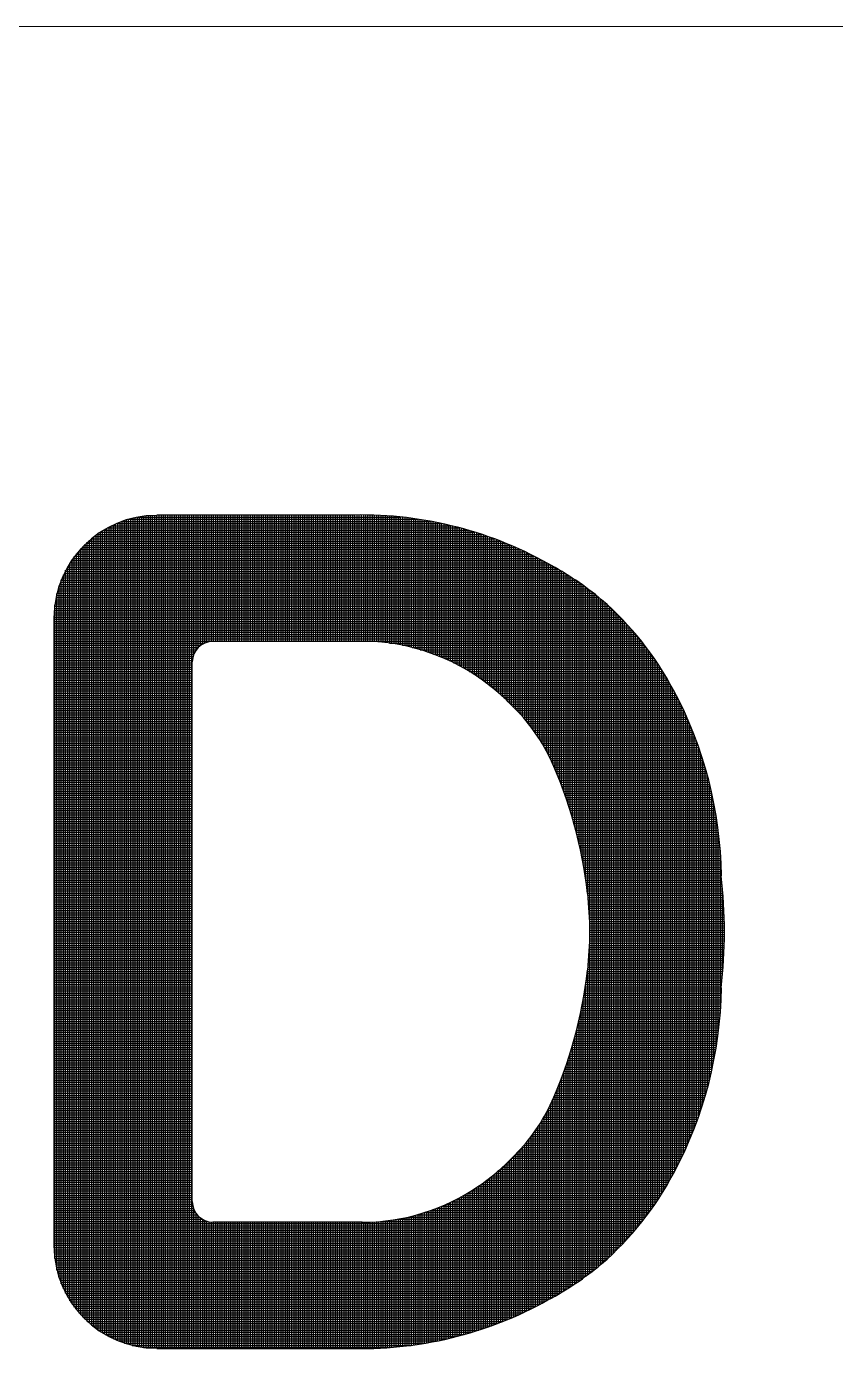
# Model space of a CAD drawing. Header units: inches. Extents: x 1027 to 1868, y 0 to 594.
# Drawn here: x 1702.63 to 1709.08, y 99.48 to 110.04 of the extents above; entities that cross this region are included whole.
import ezdxf

# ---------------------------------------------------------------- set-up
doc = ezdxf.new("R2010")
doc.units = ezdxf.units.IN
doc.header["$MEASUREMENT"] = 0
doc.layers.add('BG 0 -1', color=7, linetype='Continuous')
doc.layers.add('BG ÇÑ±¹Áö¿ª³\xad¹æ±â¼úÁÖ½ÄÈ¸»ç CI', color=7, linetype='Continuous')

msp = doc.modelspace()

# ---------------------------------------------------------------- linework, layer by layer
at = {"layer": 'BG 0 -1', "color": 7, "linetype": 'Continuous', "lineweight": 9}
msp.add_line((1693.637, 110.04), (1842.905, 110.04), dxfattribs=at)
at = {"layer": 'BG ÇÑ±¹Áö¿ª³\xad¹æ±â¼úÁÖ½ÄÈ¸»ç CI', "color": 242, "linetype": 'Continuous', "lineweight": 25, "true_color": 0xd51c29}
for p, q in [((1703.269, 99.584), (1703.269, 106.033)), ((1703.271, 106.034), (1706.086, 106.034)), ((1703.286, 99.574), (1703.286, 106.043)), ((1703.303, 99.566), (1703.303, 106.051)), ((1703.304, 106.052), (1706.018, 106.052)), ((1703.321, 99.557), (1703.321, 106.06)), ((1703.338, 99.55), (1703.338, 106.068)), ((1703.342, 106.069), (1705.942, 106.069)), ((1703.355, 99.542), (1703.355, 106.075)), ((1703.373, 99.535), (1703.373, 106.082)), ((1703.386, 106.086), (1705.856, 106.086)), ((1703.39, 99.529), (1703.39, 106.088)), ((1703.408, 99.523), (1703.408, 106.094)), ((1703.425, 99.517), (1703.425, 106.1)), ((1703.439, 106.104), (1705.752, 106.104)), ((1703.442, 99.512), (1703.442, 106.105)), ((1703.46, 99.508), (1703.46, 106.109)), ((1703.477, 99.503), (1703.477, 106.114)), ((1703.494, 99.499), (1703.494, 106.118)), ((1703.512, 106.121), (1705.616, 106.121)), ((1703.512, 99.496), (1703.512, 106.121)), ((1703.529, 99.493), (1703.529, 106.124)), ((1703.546, 99.49), (1703.546, 106.127)), ((1703.564, 99.488), (1703.564, 106.129)), ((1703.581, 99.486), (1703.581, 106.131)), ((1703.599, 99.484), (1703.599, 106.133)), ((1703.616, 99.483), (1703.616, 106.134)), ((1703.633, 99.482), (1703.633, 106.135)), ((1703.651, 99.481), (1703.651, 106.136)), ((1705.19, 106.136), (1703.666, 106.136)), ((1703.668, 99.481), (1703.668, 106.136)), ((1703.685, 99.481), (1703.685, 106.136)), ((1703.703, 99.481), (1703.703, 106.136)), ((1703.72, 99.481), (1703.72, 106.136)), ((1703.737, 99.481), (1703.737, 106.136)), ((1703.755, 99.481), (1703.755, 106.136)), ((1703.772, 99.481), (1703.772, 106.136)), ((1703.79, 99.481), (1703.79, 106.136)), ((1703.807, 99.481), (1703.807, 106.136)), ((1703.824, 99.481), (1703.824, 106.136)), ((1703.842, 99.481), (1703.842, 106.136)), ((1703.859, 99.481), (1703.859, 106.136)), ((1703.876, 99.481), (1703.876, 106.136)), ((1703.894, 99.481), (1703.894, 106.136)), ((1703.911, 99.481), (1703.911, 106.136)), ((1703.928, 99.481), (1703.928, 106.136)), ((1703.946, 99.481), (1703.946, 106.136)), ((1703.963, 105.028), (1703.963, 106.136)), ((1703.981, 105.059), (1703.981, 106.136)), ((1703.998, 105.08), (1703.998, 106.136)), ((1704.015, 105.095), (1704.015, 106.136)), ((1704.033, 105.107), (1704.033, 106.136)), ((1704.05, 105.115), (1704.05, 106.136)), ((1704.067, 105.122), (1704.067, 106.136)), ((1704.085, 105.126), (1704.085, 106.136)), ((1704.102, 105.128), (1704.102, 106.136)), ((1704.119, 105.129), (1704.119, 106.136)), ((1704.137, 105.129), (1704.137, 106.136)), ((1704.154, 105.129), (1704.154, 106.136)), ((1704.172, 105.129), (1704.172, 106.136)), ((1704.189, 105.129), (1704.189, 106.136)), ((1704.206, 105.129), (1704.206, 106.136)), ((1704.224, 105.129), (1704.224, 106.136)), ((1704.241, 105.129), (1704.241, 106.136)), ((1704.258, 105.129), (1704.258, 106.136)), ((1704.276, 105.129), (1704.276, 106.136)), ((1704.293, 105.129), (1704.293, 106.136)), ((1704.31, 105.129), (1704.31, 106.136)), ((1704.328, 105.129), (1704.328, 106.136)), ((1704.345, 105.129), (1704.345, 106.136)), ((1704.363, 105.129), (1704.363, 106.136)), ((1704.38, 105.129), (1704.38, 106.136)), ((1704.397, 105.129), (1704.397, 106.136)), ((1704.415, 105.129), (1704.415, 106.136)), ((1704.432, 105.129), (1704.432, 106.136)), ((1704.449, 105.129), (1704.449, 106.136)), ((1704.467, 105.129), (1704.467, 106.136)), ((1704.484, 105.129), (1704.484, 106.136)), ((1704.501, 105.129), (1704.501, 106.136)), ((1704.519, 105.129), (1704.519, 106.136)), ((1704.536, 105.129), (1704.536, 106.136)), ((1704.554, 105.129), (1704.554, 106.136)), ((1704.571, 105.129), (1704.571, 106.136)), ((1704.588, 105.129), (1704.588, 106.136)), ((1704.606, 105.129), (1704.606, 106.136)), ((1704.623, 105.129), (1704.623, 106.136)), ((1704.64, 105.129), (1704.64, 106.136)), ((1704.658, 105.129), (1704.658, 106.136)), ((1704.675, 105.129), (1704.675, 106.136)), ((1704.693, 105.129), (1704.693, 106.136)), ((1704.71, 105.129), (1704.71, 106.136)), ((1704.727, 105.129), (1704.727, 106.136)), ((1704.745, 105.129), (1704.745, 106.136)), ((1704.762, 105.129), (1704.762, 106.136)), ((1704.779, 105.129), (1704.779, 106.136)), ((1704.797, 105.129), (1704.797, 106.136)), ((1704.814, 105.129), (1704.814, 106.136)), ((1704.831, 105.129), (1704.831, 106.136)), ((1704.849, 105.129), (1704.849, 106.136)), ((1704.866, 105.129), (1704.866, 106.136)), ((1704.884, 105.129), (1704.884, 106.136)), ((1704.901, 105.129), (1704.901, 106.136)), ((1704.918, 105.129), (1704.918, 106.136)), ((1704.936, 105.129), (1704.936, 106.136)), ((1704.953, 105.129), (1704.953, 106.136)), ((1704.97, 105.129), (1704.97, 106.136)), ((1704.988, 105.129), (1704.988, 106.136)), ((1705.005, 105.129), (1705.005, 106.136)), ((1705.022, 105.129), (1705.022, 106.136)), ((1705.04, 105.129), (1705.04, 106.136)), ((1705.057, 105.129), (1705.057, 106.136)), ((1705.075, 105.129), (1705.075, 106.136)), ((1705.092, 105.129), (1705.092, 106.136)), ((1705.109, 105.129), (1705.109, 106.136)), ((1705.127, 105.129), (1705.127, 106.136)), ((1705.144, 105.129), (1705.144, 106.136)), ((1705.161, 105.129), (1705.161, 106.136)), ((1705.179, 105.129), (1705.179, 106.136)), ((1705.196, 105.129), (1705.196, 106.136)), ((1705.213, 105.129), (1705.213, 106.136)), ((1705.231, 105.129), (1705.231, 106.137)), ((1705.248, 105.129), (1705.248, 106.137)), ((1705.266, 105.129), (1705.266, 106.137)), ((1705.283, 105.129), (1705.283, 106.138)), ((1705.3, 105.129), (1705.3, 106.138)), ((1705.318, 105.128), (1705.318, 106.138)), ((1705.335, 105.128), (1705.335, 106.137)), ((1705.352, 105.128), (1705.352, 106.137)), ((1705.37, 105.127), (1705.37, 106.137)), ((1705.387, 105.127), (1705.387, 106.136)), ((1705.404, 105.126), (1705.404, 106.136)), ((1705.422, 105.124), (1705.422, 106.135)), ((1705.439, 105.123), (1705.439, 106.134)), ((1705.457, 105.122), (1705.457, 106.134)), ((1705.474, 105.12), (1705.474, 106.133)), ((1705.491, 105.118), (1705.491, 106.132)), ((1705.509, 105.116), (1705.509, 106.13)), ((1705.526, 105.114), (1705.526, 106.129)), ((1705.543, 105.111), (1705.543, 106.128)), ((1705.561, 105.109), (1705.561, 106.126)), ((1705.578, 105.106), (1705.578, 106.125)), ((1705.595, 105.103), (1705.595, 106.123)), ((1705.613, 105.1), (1705.613, 106.121)), ((1705.63, 105.096), (1705.63, 106.12)), ((1705.648, 105.093), (1705.648, 106.118)), ((1705.665, 105.089), (1705.665, 106.116)), ((1705.682, 105.085), (1705.682, 106.113)), ((1705.7, 105.081), (1705.7, 106.111)), ((1705.717, 105.076), (1705.717, 106.109)), ((1705.734, 105.072), (1705.734, 106.106)), ((1705.752, 105.067), (1705.752, 106.104)), ((1705.769, 105.062), (1705.769, 106.101)), ((1705.786, 105.057), (1705.786, 106.098)), ((1705.804, 105.051), (1705.804, 106.096)), ((1705.821, 105.046), (1705.821, 106.093)), ((1705.839, 105.04), (1705.839, 106.09)), ((1705.856, 105.034), (1705.856, 106.086)), ((1705.873, 105.027), (1705.873, 106.083)), ((1705.891, 105.021), (1705.891, 106.08)), ((1705.908, 105.014), (1705.908, 106.076)), ((1705.925, 105.007), (1705.925, 106.073)), ((1705.943, 105), (1705.943, 106.069)), ((1705.96, 104.993), (1705.96, 106.065)), ((1705.977, 104.985), (1705.977, 106.061)), ((1705.995, 104.977), (1705.995, 106.057)), ((1706.012, 104.969), (1706.012, 106.053)), ((1706.03, 104.96), (1706.03, 106.049)), ((1706.047, 104.952), (1706.047, 106.045)), ((1706.064, 104.943), (1706.064, 106.04)), ((1706.082, 104.934), (1706.082, 106.036)), ((1703.122, 105.93), (1706.405, 105.93)), ((1703.13, 99.681), (1703.13, 105.936)), ((1703.143, 105.948), (1706.359, 105.948)), ((1703.147, 99.666), (1703.147, 105.951)), ((1703.164, 99.652), (1703.164, 105.965)), ((1703.165, 105.965), (1706.311, 105.965)), ((1703.182, 99.639), (1703.182, 105.978)), ((1703.188, 105.982), (1706.26, 105.982)), ((1703.199, 99.627), (1703.199, 105.99)), ((1703.213, 106), (1706.206, 106)), ((1703.217, 99.615), (1703.217, 106.002)), ((1703.234, 99.604), (1703.234, 106.013)), ((1703.241, 106.017), (1706.149, 106.017)), ((1703.251, 99.594), (1703.251, 106.023)), ((1706.099, 104.924), (1706.099, 106.031)), ((1706.116, 104.914), (1706.116, 106.026)), ((1706.134, 104.904), (1706.134, 106.021)), ((1706.151, 104.894), (1706.151, 106.016)), ((1706.168, 104.884), (1706.168, 106.011)), ((1706.186, 104.873), (1706.186, 106.006)), ((1706.203, 104.862), (1706.203, 106.001)), ((1706.221, 104.85), (1706.221, 105.995)), ((1706.238, 104.838), (1706.238, 105.99)), ((1706.255, 104.826), (1706.255, 105.984)), ((1706.273, 104.814), (1706.273, 105.978)), ((1706.29, 104.801), (1706.29, 105.972)), ((1706.307, 104.788), (1706.307, 105.966)), ((1706.325, 104.774), (1706.325, 105.96)), ((1706.342, 104.761), (1706.342, 105.954)), ((1706.359, 104.746), (1706.359, 105.947)), ((1706.377, 104.732), (1706.377, 105.941)), ((1706.394, 104.717), (1706.394, 105.934)), ((1706.412, 104.702), (1706.412, 105.928)), ((1703.024, 105.826), (1706.643, 105.826)), ((1703.026, 99.789), (1703.026, 105.828)), ((1703.038, 105.843), (1706.607, 105.843)), ((1703.043, 99.768), (1703.043, 105.849)), ((1703.053, 105.861), (1706.569, 105.861)), ((1703.06, 99.748), (1703.06, 105.869)), ((1703.069, 105.878), (1706.531, 105.878)), ((1703.078, 99.73), (1703.078, 105.887)), ((1703.086, 105.895), (1706.491, 105.895)), ((1703.095, 99.712), (1703.095, 105.905)), ((1703.103, 105.913), (1706.449, 105.913)), ((1703.112, 99.696), (1703.112, 105.921)), ((1706.429, 104.686), (1706.429, 105.921)), ((1706.446, 104.67), (1706.446, 105.914)), ((1706.464, 104.653), (1706.464, 105.907)), ((1706.481, 104.636), (1706.481, 105.899)), ((1706.498, 104.619), (1706.498, 105.892)), ((1706.516, 104.602), (1706.516, 105.885)), ((1706.533, 104.585), (1706.533, 105.877)), ((1706.551, 104.567), (1706.551, 105.869)), ((1706.568, 104.548), (1706.568, 105.861)), ((1706.585, 104.529), (1706.585, 105.853)), ((1706.603, 104.509), (1706.603, 105.845)), ((1706.62, 104.489), (1706.62, 105.837)), ((1706.637, 104.467), (1706.637, 105.829)), ((1702.953, 105.722), (1706.839, 105.722)), ((1702.956, 99.89), (1702.956, 105.727)), ((1702.963, 105.739), (1706.808, 105.739)), ((1702.973, 99.861), (1702.973, 105.756)), ((1702.974, 105.757), (1706.776, 105.757)), ((1702.985, 105.774), (1706.744, 105.774)), ((1702.991, 99.835), (1702.991, 105.782)), ((1702.997, 105.791), (1706.711, 105.791)), ((1703.008, 99.811), (1703.008, 105.806)), ((1703.01, 105.809), (1706.677, 105.809)), ((1706.655, 104.445), (1706.655, 105.82)), ((1706.672, 104.422), (1706.672, 105.811)), ((1706.689, 104.397), (1706.689, 105.803)), ((1706.707, 104.372), (1706.707, 105.794)), ((1706.724, 104.345), (1706.724, 105.784)), ((1706.742, 104.317), (1706.742, 105.775)), ((1706.759, 104.287), (1706.759, 105.766)), ((1706.776, 104.256), (1706.776, 105.756)), ((1706.794, 104.222), (1706.794, 105.747)), ((1706.811, 104.186), (1706.811, 105.737)), ((1706.828, 104.147), (1706.828, 105.728)), ((1706.846, 104.106), (1706.846, 105.718)), ((1702.903, 105.618), (1707.008, 105.618)), ((1702.904, 99.997), (1702.904, 105.62)), ((1702.91, 105.635), (1706.982, 105.635)), ((1702.918, 105.652), (1706.955, 105.652)), ((1702.921, 99.957), (1702.921, 105.66)), ((1702.926, 105.67), (1706.927, 105.67)), ((1702.934, 105.687), (1706.899, 105.687)), ((1702.939, 99.921), (1702.939, 105.696)), ((1702.943, 105.704), (1706.869, 105.704)), ((1706.863, 104.065), (1706.863, 105.708)), ((1706.88, 104.021), (1706.88, 105.698)), ((1706.898, 103.976), (1706.898, 105.688)), ((1706.915, 103.929), (1706.915, 105.677)), ((1706.933, 103.88), (1706.933, 105.667)), ((1706.95, 103.829), (1706.95, 105.656)), ((1706.967, 103.774), (1706.967, 105.645)), ((1706.985, 103.717), (1706.985, 105.633)), ((1707.002, 103.655), (1707.002, 105.622)), ((1702.869, 100.105), (1702.869, 105.512)), ((1702.87, 105.513), (1707.152, 105.513)), ((1702.874, 105.531), (1707.13, 105.531)), ((1702.879, 105.548), (1707.106, 105.548)), ((1702.884, 105.566), (1707.083, 105.566)), ((1702.887, 100.045), (1702.887, 105.572)), ((1702.89, 105.583), (1707.059, 105.583)), ((1702.896, 105.6), (1707.034, 105.6)), ((1707.019, 103.589), (1707.019, 105.61)), ((1707.037, 103.518), (1707.037, 105.598)), ((1707.054, 103.438), (1707.054, 105.586)), ((1707.071, 103.349), (1707.071, 105.574)), ((1707.089, 103.244), (1707.089, 105.561)), ((1707.106, 103.111), (1707.106, 105.548)), ((1707.124, 100.082), (1707.124, 105.535)), ((1707.141, 100.095), (1707.141, 105.522)), ((1707.158, 100.108), (1707.158, 105.509)), ((1702.851, 105.409), (1707.275, 105.409)), ((1702.852, 100.198), (1702.852, 105.419)), ((1702.853, 105.427), (1707.256, 105.427)), ((1702.855, 105.444), (1707.237, 105.444)), ((1702.858, 105.461), (1707.217, 105.461)), ((1702.862, 105.479), (1707.196, 105.479)), ((1702.865, 105.496), (1707.174, 105.496)), ((1707.176, 100.122), (1707.176, 105.495)), ((1707.193, 100.136), (1707.193, 105.481)), ((1707.21, 100.15), (1707.21, 105.467)), ((1707.228, 100.165), (1707.228, 105.452)), ((1707.245, 100.181), (1707.245, 105.436)), ((1707.262, 100.196), (1707.262, 105.421)), ((1707.28, 100.212), (1707.28, 105.405)), ((1702.845, 105.322), (1707.364, 105.322)), ((1702.845, 105.315), (1702.845, 100.302)), ((1702.845, 105.305), (1707.381, 105.305)), ((1702.846, 105.357), (1707.33, 105.357)), ((1702.846, 105.34), (1707.347, 105.34)), ((1702.847, 105.375), (1707.312, 105.375)), ((1702.849, 105.392), (1707.294, 105.392)), ((1707.297, 100.229), (1707.297, 105.389)), ((1707.315, 100.245), (1707.315, 105.372)), ((1707.332, 100.262), (1707.332, 105.355)), ((1707.349, 100.279), (1707.349, 105.338)), ((1707.367, 100.297), (1707.367, 105.32)), ((1707.384, 100.315), (1707.384, 105.302)), ((1702.845, 105.288), (1707.398, 105.288)), ((1702.845, 105.27), (1707.414, 105.27)), ((1702.845, 105.253), (1707.43, 105.253)), ((1702.845, 105.236), (1707.446, 105.236)), ((1702.845, 105.218), (1707.461, 105.218)), ((1702.845, 105.201), (1707.476, 105.201)), ((1707.401, 100.333), (1707.401, 105.284)), ((1707.419, 100.352), (1707.419, 105.265)), ((1707.436, 100.371), (1707.436, 105.246)), ((1707.453, 100.39), (1707.453, 105.227)), ((1707.471, 100.41), (1707.471, 105.207)), ((1702.845, 105.184), (1707.491, 105.184)), ((1702.845, 105.166), (1707.505, 105.166)), ((1702.845, 105.149), (1707.519, 105.149)), ((1702.845, 105.131), (1707.533, 105.131)), ((1702.845, 105.114), (1704.047, 105.114)), ((1702.845, 105.097), (1704.017, 105.097)), ((1704.114, 105.129), (1705.306, 105.129)), ((1705.523, 105.114), (1707.547, 105.114)), ((1705.628, 105.097), (1707.561, 105.097)), ((1707.488, 100.431), (1707.488, 105.186)), ((1707.506, 100.451), (1707.506, 105.166)), ((1707.523, 100.473), (1707.523, 105.145)), ((1707.54, 100.494), (1707.54, 105.123)), ((1707.558, 100.516), (1707.558, 105.101)), ((1702.845, 105.079), (1703.997, 105.079)), ((1702.845, 105.062), (1703.982, 105.062)), ((1702.845, 105.045), (1703.971, 105.045)), ((1702.845, 105.027), (1703.963, 105.027)), ((1702.845, 105.01), (1703.957, 105.01)), ((1702.845, 104.993), (1703.953, 104.993)), ((1705.705, 105.079), (1707.574, 105.079)), ((1705.769, 105.062), (1707.587, 105.062)), ((1705.824, 105.045), (1707.6, 105.045)), ((1705.874, 105.027), (1707.612, 105.027)), ((1705.919, 105.01), (1707.625, 105.01)), ((1705.96, 104.993), (1707.637, 104.993)), ((1707.575, 100.539), (1707.575, 105.078)), ((1707.592, 100.563), (1707.592, 105.055)), ((1707.61, 100.586), (1707.61, 105.031)), ((1707.627, 100.611), (1707.627, 105.006)), ((1707.644, 100.636), (1707.644, 104.981)), ((1702.845, 104.975), (1703.951, 104.975)), ((1702.845, 104.958), (1703.95, 104.958)), ((1702.845, 104.94), (1703.95, 104.94)), ((1702.845, 104.923), (1703.95, 104.923)), ((1702.845, 104.906), (1703.95, 104.906)), ((1702.845, 104.888), (1703.95, 104.888)), ((1703.95, 100.653), (1703.95, 104.964)), ((1705.999, 104.975), (1707.648, 104.975)), ((1706.035, 104.958), (1707.66, 104.958)), ((1706.069, 104.94), (1707.672, 104.94)), ((1706.101, 104.923), (1707.683, 104.923)), ((1706.132, 104.906), (1707.694, 104.906)), ((1706.161, 104.888), (1707.705, 104.888)), ((1707.662, 100.662), (1707.662, 104.955)), ((1707.679, 100.688), (1707.679, 104.929)), ((1707.697, 100.716), (1707.697, 104.901)), ((1707.714, 100.744), (1707.714, 104.873)), ((1702.845, 104.871), (1703.95, 104.871)), ((1702.845, 104.854), (1703.95, 104.854)), ((1702.845, 104.836), (1703.95, 104.836)), ((1702.845, 104.819), (1703.95, 104.819)), ((1702.845, 104.801), (1703.95, 104.801)), ((1702.845, 104.784), (1703.95, 104.784)), ((1702.845, 104.767), (1703.95, 104.767)), ((1706.189, 104.871), (1707.715, 104.871)), ((1706.215, 104.854), (1707.726, 104.854)), ((1706.241, 104.836), (1707.736, 104.836)), ((1706.265, 104.819), (1707.746, 104.819)), ((1706.289, 104.801), (1707.756, 104.801)), ((1706.312, 104.784), (1707.766, 104.784)), ((1706.334, 104.767), (1707.775, 104.767)), ((1707.731, 100.773), (1707.731, 104.845)), ((1707.749, 100.802), (1707.749, 104.815)), ((1707.766, 100.833), (1707.766, 104.784)), ((1702.845, 104.749), (1703.95, 104.749)), ((1702.845, 104.732), (1703.95, 104.732)), ((1702.845, 104.715), (1703.95, 104.715)), ((1702.845, 104.697), (1703.95, 104.697)), ((1702.845, 104.68), (1703.95, 104.68)), ((1702.845, 104.663), (1703.95, 104.663)), ((1706.356, 104.749), (1707.785, 104.749)), ((1706.377, 104.732), (1707.794, 104.732)), ((1706.397, 104.715), (1707.803, 104.715)), ((1706.416, 104.697), (1707.812, 104.697)), ((1706.435, 104.68), (1707.821, 104.68)), ((1706.454, 104.663), (1707.83, 104.663)), ((1707.783, 100.865), (1707.783, 104.752)), ((1707.801, 100.898), (1707.801, 104.719)), ((1707.818, 100.931), (1707.818, 104.686)), ((1702.845, 104.645), (1703.95, 104.645)), ((1702.845, 104.628), (1703.95, 104.628)), ((1702.845, 104.61), (1703.95, 104.61)), ((1702.845, 104.593), (1703.95, 104.593)), ((1702.845, 104.576), (1703.95, 104.576)), ((1702.845, 104.558), (1703.95, 104.558)), ((1706.472, 104.645), (1707.839, 104.645)), ((1706.489, 104.628), (1707.847, 104.628)), ((1706.507, 104.61), (1707.856, 104.61)), ((1706.525, 104.593), (1707.864, 104.593)), ((1706.542, 104.576), (1707.872, 104.576)), ((1706.558, 104.558), (1707.88, 104.558)), ((1707.835, 100.965), (1707.835, 104.652)), ((1707.853, 101.001), (1707.853, 104.616)), ((1707.87, 101.037), (1707.87, 104.58)), ((1702.845, 104.541), (1703.95, 104.541)), ((1702.845, 104.524), (1703.95, 104.524)), ((1702.845, 104.506), (1703.95, 104.506)), ((1702.845, 104.489), (1703.95, 104.489)), ((1702.845, 104.472), (1703.95, 104.472)), ((1702.845, 104.454), (1703.95, 104.454)), ((1706.575, 104.541), (1707.888, 104.541)), ((1706.59, 104.524), (1707.896, 104.524)), ((1706.605, 104.506), (1707.904, 104.506)), ((1706.62, 104.489), (1707.911, 104.489)), ((1706.634, 104.472), (1707.918, 104.472)), ((1706.648, 104.454), (1707.926, 104.454)), ((1707.888, 101.075), (1707.888, 104.542)), ((1707.905, 101.114), (1707.905, 104.503)), ((1707.922, 101.155), (1707.922, 104.462)), ((1702.845, 104.437), (1703.95, 104.437)), ((1702.845, 104.419), (1703.95, 104.419)), ((1702.845, 104.402), (1703.95, 104.402)), ((1702.845, 104.385), (1703.95, 104.385)), ((1702.845, 104.367), (1703.95, 104.367)), ((1702.845, 104.35), (1703.95, 104.35)), ((1706.661, 104.437), (1707.933, 104.437)), ((1706.674, 104.419), (1707.94, 104.419)), ((1706.686, 104.402), (1707.947, 104.402)), ((1706.698, 104.385), (1707.954, 104.385)), ((1706.71, 104.367), (1707.96, 104.367)), ((1706.721, 104.35), (1707.967, 104.35)), ((1707.94, 101.197), (1707.94, 104.42)), ((1707.957, 101.241), (1707.957, 104.376)), ((1702.845, 104.333), (1703.95, 104.333)), ((1702.845, 104.315), (1703.95, 104.315)), ((1702.845, 104.298), (1703.95, 104.298)), ((1702.845, 104.281), (1703.95, 104.281)), ((1702.845, 104.263), (1703.95, 104.263)), ((1702.845, 104.246), (1703.95, 104.246)), ((1706.732, 104.333), (1707.974, 104.333)), ((1706.742, 104.315), (1707.98, 104.315)), ((1706.753, 104.298), (1707.986, 104.298)), ((1706.763, 104.281), (1707.992, 104.281)), ((1706.772, 104.263), (1707.998, 104.263)), ((1706.781, 104.246), (1708.004, 104.246)), ((1707.974, 101.287), (1707.974, 104.33)), ((1707.992, 101.335), (1707.992, 104.282)), ((1702.845, 104.228), (1703.95, 104.228)), ((1702.845, 104.211), (1703.95, 104.211)), ((1702.845, 104.194), (1703.95, 104.194)), ((1702.845, 104.176), (1703.95, 104.176)), ((1702.845, 104.159), (1703.95, 104.159)), ((1702.845, 104.142), (1703.95, 104.142)), ((1706.79, 104.228), (1708.01, 104.228)), ((1706.799, 104.211), (1708.016, 104.211)), ((1706.807, 104.194), (1708.021, 104.194)), ((1706.815, 104.176), (1708.027, 104.176)), ((1706.823, 104.159), (1708.032, 104.159)), ((1706.831, 104.142), (1708.037, 104.142)), ((1708.009, 101.386), (1708.009, 104.231)), ((1708.026, 101.44), (1708.026, 104.177)), ((1702.845, 104.124), (1703.95, 104.124)), ((1702.845, 104.107), (1703.95, 104.107)), ((1702.845, 104.09), (1703.95, 104.09)), ((1702.845, 104.072), (1703.95, 104.072)), ((1702.845, 104.055), (1703.95, 104.055)), ((1702.845, 104.037), (1703.95, 104.037)), ((1706.838, 104.124), (1708.043, 104.124)), ((1706.845, 104.107), (1708.048, 104.107)), ((1706.853, 104.09), (1708.053, 104.09)), ((1706.86, 104.072), (1708.057, 104.072)), ((1706.867, 104.055), (1708.062, 104.055)), ((1706.874, 104.037), (1708.067, 104.037)), ((1708.044, 101.497), (1708.044, 104.12)), ((1708.061, 101.559), (1708.061, 104.058)), ((1702.845, 104.02), (1703.95, 104.02)), ((1702.845, 104.003), (1703.95, 104.003)), ((1702.845, 103.985), (1703.95, 103.985)), ((1702.845, 103.968), (1703.95, 103.968)), ((1702.845, 103.951), (1703.95, 103.951)), ((1702.845, 103.933), (1703.95, 103.933)), ((1706.881, 104.02), (1708.071, 104.02)), ((1706.888, 104.003), (1708.076, 104.003)), ((1706.894, 103.985), (1708.08, 103.985)), ((1706.901, 103.968), (1708.084, 103.968)), ((1706.907, 103.951), (1708.088, 103.951)), ((1706.914, 103.933), (1708.092, 103.933)), ((1708.079, 101.626), (1708.079, 103.991)), ((1702.845, 103.916), (1703.95, 103.916)), ((1702.845, 103.899), (1703.95, 103.899)), ((1702.845, 103.881), (1703.95, 103.881)), ((1702.845, 103.864), (1703.95, 103.864)), ((1702.845, 103.846), (1703.95, 103.846)), ((1702.845, 103.829), (1703.95, 103.829)), ((1706.92, 103.916), (1708.096, 103.916)), ((1706.926, 103.899), (1708.1, 103.899)), ((1706.932, 103.881), (1708.104, 103.881)), ((1706.938, 103.864), (1708.107, 103.864)), ((1706.944, 103.846), (1708.111, 103.846)), ((1706.95, 103.829), (1708.114, 103.829)), ((1708.096, 101.7), (1708.096, 103.917)), ((1708.113, 101.783), (1708.113, 103.834)), ((1702.845, 103.812), (1703.95, 103.812)), ((1702.845, 103.794), (1703.95, 103.794)), ((1702.845, 103.777), (1703.95, 103.777)), ((1702.845, 103.76), (1703.95, 103.76)), ((1702.845, 103.742), (1703.95, 103.742)), ((1702.845, 103.725), (1703.95, 103.725)), ((1706.955, 103.812), (1708.118, 103.812)), ((1706.961, 103.794), (1708.121, 103.794)), ((1706.966, 103.777), (1708.124, 103.777)), ((1706.972, 103.76), (1708.127, 103.76)), ((1706.977, 103.742), (1708.13, 103.742)), ((1706.982, 103.725), (1708.133, 103.725)), ((1708.131, 101.88), (1708.131, 103.737)), ((1702.845, 103.708), (1703.95, 103.708)), ((1702.845, 103.69), (1703.95, 103.69)), ((1702.845, 103.673), (1703.95, 103.673)), ((1702.845, 103.655), (1703.95, 103.655)), ((1702.845, 103.638), (1703.95, 103.638)), ((1702.845, 103.621), (1703.95, 103.621)), ((1706.987, 103.708), (1708.135, 103.708)), ((1706.992, 103.69), (1708.138, 103.69)), ((1706.997, 103.673), (1708.14, 103.673)), ((1707.002, 103.655), (1708.143, 103.655)), ((1707.007, 103.638), (1708.145, 103.638)), ((1707.011, 103.621), (1708.147, 103.621)), ((1708.148, 102.001), (1708.148, 103.616)), ((1702.845, 103.603), (1703.95, 103.603)), ((1702.845, 103.586), (1703.95, 103.586)), ((1702.845, 103.569), (1703.95, 103.569)), ((1702.845, 103.551), (1703.95, 103.551)), ((1702.845, 103.534), (1703.95, 103.534)), ((1702.845, 103.517), (1703.95, 103.517)), ((1702.845, 103.499), (1703.95, 103.499)), ((1707.016, 103.603), (1708.15, 103.603)), ((1707.02, 103.586), (1708.152, 103.586)), ((1707.025, 103.569), (1708.154, 103.569)), ((1707.029, 103.551), (1708.155, 103.551)), ((1707.033, 103.534), (1708.157, 103.534)), ((1707.037, 103.517), (1708.159, 103.517)), ((1707.041, 103.499), (1708.16, 103.499)), ((1702.845, 103.482), (1703.95, 103.482)), ((1702.845, 103.464), (1703.95, 103.464)), ((1702.845, 103.447), (1703.95, 103.447)), ((1702.845, 103.43), (1703.95, 103.43)), ((1702.845, 103.412), (1703.95, 103.412)), ((1702.845, 103.395), (1703.95, 103.395)), ((1707.045, 103.482), (1708.162, 103.482)), ((1707.049, 103.464), (1708.163, 103.464)), ((1707.052, 103.447), (1708.165, 103.447)), ((1707.056, 103.43), (1708.166, 103.43)), ((1707.059, 103.412), (1708.167, 103.412)), ((1707.063, 103.395), (1708.168, 103.395)), ((1708.165, 102.183), (1708.165, 103.434)), ((1702.845, 103.378), (1703.95, 103.378)), ((1702.845, 103.36), (1703.95, 103.36)), ((1702.845, 103.343), (1703.95, 103.343)), ((1702.845, 103.326), (1703.95, 103.326)), ((1702.845, 103.308), (1703.95, 103.308)), ((1702.845, 103.291), (1703.95, 103.291)), ((1707.066, 103.378), (1708.169, 103.378)), ((1707.069, 103.36), (1708.169, 103.36)), ((1707.072, 103.343), (1708.17, 103.343)), ((1707.076, 103.326), (1708.171, 103.326)), ((1707.079, 103.308), (1708.171, 103.308)), ((1707.081, 103.291), (1708.172, 103.291)), ((1702.845, 103.273), (1703.95, 103.273)), ((1702.845, 103.256), (1703.95, 103.256)), ((1702.845, 103.239), (1703.95, 103.239)), ((1702.845, 103.221), (1703.95, 103.221)), ((1702.845, 103.204), (1703.95, 103.204)), ((1702.845, 103.187), (1703.95, 103.187)), ((1707.084, 103.273), (1708.172, 103.273)), ((1707.087, 103.256), (1708.172, 103.256)), ((1707.09, 103.239), (1708.174, 103.239)), ((1707.092, 103.221), (1708.176, 103.221)), ((1707.095, 103.204), (1708.178, 103.204)), ((1707.097, 103.187), (1708.18, 103.187)), ((1702.845, 103.169), (1703.95, 103.169)), ((1702.845, 103.152), (1703.95, 103.152)), ((1702.845, 103.135), (1703.95, 103.135)), ((1702.845, 103.117), (1703.95, 103.117)), ((1702.845, 103.1), (1703.95, 103.1)), ((1702.845, 103.082), (1703.95, 103.082)), ((1707.099, 103.169), (1708.181, 103.169)), ((1707.101, 103.152), (1708.183, 103.152)), ((1707.103, 103.135), (1708.184, 103.135)), ((1707.105, 103.117), (1708.186, 103.117)), ((1707.107, 103.1), (1708.187, 103.1)), ((1707.109, 103.082), (1708.188, 103.082)), ((1708.183, 102.465), (1708.183, 103.152)), ((1702.845, 103.065), (1703.95, 103.065)), ((1702.845, 103.048), (1703.95, 103.048)), ((1702.845, 103.03), (1703.95, 103.03)), ((1702.845, 103.013), (1703.95, 103.013)), ((1702.845, 102.996), (1703.95, 102.996)), ((1702.845, 102.978), (1703.95, 102.978)), ((1707.111, 103.065), (1708.189, 103.065)), ((1707.112, 103.048), (1708.19, 103.048)), ((1707.114, 103.03), (1708.191, 103.03)), ((1707.115, 103.013), (1708.192, 103.013)), ((1707.116, 102.996), (1708.193, 102.996)), ((1707.118, 102.978), (1708.194, 102.978)), ((1702.845, 102.961), (1703.95, 102.961)), ((1702.845, 102.943), (1703.95, 102.943)), ((1702.845, 102.926), (1703.95, 102.926)), ((1702.845, 102.909), (1703.95, 102.909)), ((1702.845, 102.891), (1703.95, 102.891)), ((1702.845, 102.874), (1703.95, 102.874)), ((1707.119, 102.961), (1708.195, 102.961)), ((1707.12, 102.943), (1708.195, 102.943)), ((1707.12, 102.926), (1708.196, 102.926)), ((1707.121, 102.909), (1708.196, 102.909)), ((1707.122, 102.891), (1708.197, 102.891)), ((1707.122, 102.874), (1708.197, 102.874)), ((1702.845, 102.857), (1703.95, 102.857)), ((1702.845, 102.839), (1703.95, 102.839)), ((1702.845, 102.822), (1703.95, 102.822)), ((1702.845, 102.805), (1703.95, 102.805)), ((1702.845, 102.787), (1703.95, 102.787)), ((1702.845, 102.77), (1703.95, 102.77)), ((1707.122, 102.857), (1708.197, 102.857)), ((1707.123, 102.839), (1708.197, 102.839)), ((1707.123, 102.822), (1708.198, 102.822)), ((1707.123, 102.805), (1708.198, 102.805)), ((1707.123, 102.787), (1708.197, 102.787)), ((1707.123, 102.77), (1708.197, 102.77)), ((1702.845, 102.752), (1703.95, 102.752)), ((1702.845, 102.735), (1703.95, 102.735)), ((1702.845, 102.718), (1703.95, 102.718)), ((1702.845, 102.7), (1703.95, 102.7)), ((1702.845, 102.683), (1703.95, 102.683)), ((1702.845, 102.666), (1703.95, 102.666)), ((1707.119, 102.666), (1708.195, 102.666)), ((1707.12, 102.683), (1708.196, 102.683)), ((1707.121, 102.718), (1708.197, 102.718)), ((1707.121, 102.7), (1708.196, 102.7)), ((1707.122, 102.752), (1708.197, 102.752)), ((1707.122, 102.735), (1708.197, 102.735)), ((1702.845, 102.648), (1703.95, 102.648)), ((1702.845, 102.631), (1703.95, 102.631)), ((1702.845, 102.614), (1703.95, 102.614)), ((1702.845, 102.596), (1703.95, 102.596)), ((1702.845, 102.579), (1703.95, 102.579)), ((1702.845, 102.561), (1703.95, 102.561)), ((1707.112, 102.561), (1708.19, 102.561)), ((1707.113, 102.579), (1708.191, 102.579)), ((1707.115, 102.596), (1708.192, 102.596)), ((1707.116, 102.614), (1708.193, 102.614)), ((1707.117, 102.631), (1708.194, 102.631)), ((1707.118, 102.648), (1708.194, 102.648)), ((1702.845, 102.544), (1703.95, 102.544)), ((1702.845, 102.527), (1703.95, 102.527)), ((1702.845, 102.509), (1703.95, 102.509)), ((1702.845, 102.492), (1703.95, 102.492)), ((1702.845, 102.475), (1703.95, 102.475)), ((1702.845, 102.457), (1703.95, 102.457)), ((1707.1, 102.457), (1708.182, 102.457)), ((1707.102, 102.475), (1708.184, 102.475)), ((1707.105, 102.492), (1708.185, 102.492)), ((1707.106, 102.509), (1708.186, 102.509)), ((1707.106, 100.069), (1707.106, 102.506)), ((1707.108, 102.527), (1708.188, 102.527)), ((1707.11, 102.544), (1708.189, 102.544)), ((1702.845, 102.44), (1703.95, 102.44)), ((1702.845, 102.423), (1703.95, 102.423)), ((1702.845, 102.405), (1703.95, 102.405)), ((1702.845, 102.388), (1703.95, 102.388)), ((1702.845, 102.37), (1703.95, 102.37)), ((1702.845, 102.353), (1703.95, 102.353)), ((1707.086, 102.353), (1708.172, 102.353)), ((1707.088, 102.37), (1708.173, 102.37)), ((1707.089, 100.056), (1707.089, 102.374)), ((1707.091, 102.388), (1708.175, 102.388)), ((1707.093, 102.405), (1708.177, 102.405)), ((1707.096, 102.423), (1708.179, 102.423)), ((1707.098, 102.44), (1708.18, 102.44)), ((1702.845, 102.336), (1703.95, 102.336)), ((1702.845, 102.318), (1703.95, 102.318)), ((1702.845, 102.301), (1703.95, 102.301)), ((1702.845, 102.284), (1703.95, 102.284)), ((1702.845, 102.266), (1703.95, 102.266)), ((1702.845, 102.249), (1703.95, 102.249)), ((1702.845, 102.232), (1703.95, 102.232)), ((1707.065, 102.232), (1708.168, 102.232)), ((1707.068, 102.249), (1708.169, 102.249)), ((1707.071, 100.043), (1707.071, 102.268)), ((1707.071, 102.266), (1708.17, 102.266)), ((1707.074, 102.284), (1708.171, 102.284)), ((1707.077, 102.301), (1708.171, 102.301)), ((1707.08, 102.318), (1708.172, 102.318)), ((1707.083, 102.336), (1708.172, 102.336)), ((1702.845, 102.214), (1703.95, 102.214)), ((1702.845, 102.197), (1703.95, 102.197)), ((1702.845, 102.179), (1703.95, 102.179)), ((1702.845, 102.162), (1703.95, 102.162)), ((1702.845, 102.145), (1703.95, 102.145)), ((1702.845, 102.127), (1703.95, 102.127)), ((1707.043, 102.127), (1708.161, 102.127)), ((1707.047, 102.145), (1708.163, 102.145)), ((1707.051, 102.162), (1708.164, 102.162)), ((1707.054, 102.179), (1708.165, 102.179)), ((1707.054, 100.031), (1707.054, 102.179)), ((1707.058, 102.197), (1708.166, 102.197)), ((1707.061, 102.214), (1708.167, 102.214)), ((1702.845, 102.11), (1703.95, 102.11)), ((1702.845, 102.093), (1703.95, 102.093)), ((1702.845, 102.075), (1703.95, 102.075)), ((1702.845, 102.058), (1703.95, 102.058)), ((1702.845, 102.041), (1703.95, 102.041)), ((1702.845, 102.023), (1703.95, 102.023)), ((1707.018, 102.023), (1708.151, 102.023)), ((1707.019, 100.007), (1707.019, 102.028)), ((1707.023, 102.041), (1708.153, 102.041)), ((1707.027, 102.058), (1708.155, 102.058)), ((1707.031, 102.075), (1708.156, 102.075)), ((1707.035, 102.093), (1708.158, 102.093)), ((1707.037, 100.019), (1707.037, 102.099)), ((1707.039, 102.11), (1708.16, 102.11)), ((1702.845, 102.006), (1703.95, 102.006)), ((1702.845, 101.988), (1703.95, 101.988)), ((1702.845, 101.971), (1703.95, 101.971)), ((1702.845, 101.954), (1703.95, 101.954)), ((1702.845, 101.936), (1703.95, 101.936)), ((1702.845, 101.919), (1703.95, 101.919)), ((1706.99, 101.919), (1708.137, 101.919)), ((1706.995, 101.936), (1708.139, 101.936)), ((1707, 101.954), (1708.142, 101.954)), ((1707.002, 99.995), (1707.002, 101.962)), ((1707.005, 101.971), (1708.144, 101.971)), ((1707.009, 101.988), (1708.146, 101.988)), ((1707.014, 102.006), (1708.149, 102.006)), ((1702.845, 101.902), (1703.95, 101.902)), ((1702.845, 101.884), (1703.95, 101.884)), ((1702.845, 101.867), (1703.95, 101.867)), ((1702.845, 101.85), (1703.95, 101.85)), ((1702.845, 101.832), (1703.95, 101.832)), ((1702.845, 101.815), (1703.95, 101.815)), ((1706.958, 101.815), (1708.119, 101.815)), ((1706.964, 101.832), (1708.122, 101.832)), ((1706.967, 99.972), (1706.967, 101.843)), ((1706.969, 101.85), (1708.126, 101.85)), ((1706.975, 101.867), (1708.128, 101.867)), ((1706.98, 101.884), (1708.131, 101.884)), ((1706.985, 101.902), (1708.134, 101.902)), ((1706.985, 99.984), (1706.985, 101.9)), ((1702.845, 101.797), (1703.95, 101.797)), ((1702.845, 101.78), (1703.95, 101.78)), ((1702.845, 101.763), (1703.95, 101.763)), ((1702.845, 101.745), (1703.95, 101.745)), ((1702.845, 101.728), (1703.95, 101.728)), ((1702.845, 101.711), (1703.95, 101.711)), ((1706.923, 101.711), (1708.098, 101.711)), ((1706.929, 101.728), (1708.102, 101.728)), ((1706.933, 99.951), (1706.933, 101.737)), ((1706.935, 101.745), (1708.106, 101.745)), ((1706.941, 101.763), (1708.109, 101.763)), ((1706.947, 101.78), (1708.113, 101.78)), ((1706.95, 99.961), (1706.95, 101.788)), ((1706.953, 101.797), (1708.116, 101.797)), ((1702.845, 101.693), (1703.95, 101.693)), ((1702.845, 101.676), (1703.95, 101.676)), ((1702.845, 101.659), (1703.95, 101.659)), ((1702.845, 101.641), (1703.95, 101.641)), ((1702.845, 101.624), (1703.95, 101.624)), ((1702.845, 101.606), (1703.95, 101.606)), ((1706.885, 101.606), (1708.074, 101.606)), ((1706.891, 101.624), (1708.078, 101.624)), ((1706.898, 101.641), (1708.082, 101.641)), ((1706.898, 99.929), (1706.898, 101.641)), ((1706.904, 101.659), (1708.086, 101.659)), ((1706.911, 101.676), (1708.09, 101.676)), ((1706.915, 99.94), (1706.915, 101.688)), ((1706.917, 101.693), (1708.094, 101.693)), ((1702.845, 101.589), (1703.95, 101.589)), ((1702.845, 101.572), (1703.95, 101.572)), ((1702.845, 101.554), (1703.95, 101.554)), ((1702.845, 101.537), (1703.95, 101.537)), ((1702.845, 101.52), (1703.95, 101.52)), ((1702.845, 101.502), (1703.95, 101.502)), ((1706.842, 101.502), (1708.045, 101.502)), ((1706.846, 99.899), (1706.846, 101.511)), ((1706.849, 101.52), (1708.05, 101.52)), ((1706.857, 101.537), (1708.055, 101.537)), ((1706.863, 99.909), (1706.863, 101.552)), ((1706.864, 101.554), (1708.06, 101.554)), ((1706.871, 101.572), (1708.065, 101.572)), ((1706.878, 101.589), (1708.069, 101.589)), ((1706.88, 99.919), (1706.88, 101.596)), ((1702.845, 101.485), (1703.95, 101.485)), ((1702.845, 101.468), (1703.95, 101.468)), ((1702.845, 101.45), (1703.95, 101.45)), ((1702.845, 101.433), (1703.95, 101.433)), ((1702.845, 101.415), (1703.95, 101.415)), ((1702.845, 101.398), (1703.95, 101.398)), ((1706.794, 99.87), (1706.794, 101.395)), ((1706.795, 101.398), (1708.013, 101.398)), ((1706.804, 101.415), (1708.019, 101.415)), ((1706.811, 99.88), (1706.811, 101.431)), ((1706.812, 101.433), (1708.024, 101.433)), ((1706.819, 101.45), (1708.03, 101.45)), ((1706.827, 101.468), (1708.035, 101.468)), ((1706.828, 99.889), (1706.828, 101.47)), ((1706.835, 101.485), (1708.04, 101.485)), ((1702.845, 101.381), (1703.95, 101.381)), ((1702.845, 101.363), (1703.95, 101.363)), ((1702.845, 101.346), (1703.95, 101.346)), ((1702.845, 101.329), (1703.95, 101.329)), ((1702.845, 101.311), (1703.95, 101.311)), ((1702.845, 101.294), (1703.95, 101.294)), ((1706.738, 101.294), (1707.977, 101.294)), ((1706.742, 99.842), (1706.742, 101.3)), ((1706.748, 101.311), (1707.983, 101.311)), ((1706.758, 101.329), (1707.989, 101.329)), ((1706.759, 99.851), (1706.759, 101.33)), ((1706.768, 101.346), (1707.996, 101.346)), ((1706.776, 99.861), (1706.776, 101.361)), ((1706.777, 101.363), (1708.002, 101.363)), ((1706.786, 101.381), (1708.007, 101.381)), ((1702.845, 101.277), (1703.95, 101.277)), ((1702.845, 101.259), (1703.95, 101.259)), ((1702.845, 101.242), (1703.95, 101.242)), ((1702.845, 101.224), (1703.95, 101.224)), ((1702.845, 101.207), (1703.95, 101.207)), ((1702.845, 101.19), (1703.95, 101.19)), ((1706.668, 101.19), (1707.937, 101.19)), ((1706.672, 99.806), (1706.672, 101.195)), ((1706.681, 101.207), (1707.944, 101.207)), ((1706.689, 99.814), (1706.689, 101.22)), ((1706.693, 101.224), (1707.951, 101.224)), ((1706.705, 101.242), (1707.957, 101.242)), ((1706.707, 99.823), (1706.707, 101.245)), ((1706.716, 101.259), (1707.964, 101.259)), ((1706.724, 99.833), (1706.724, 101.272)), ((1706.727, 101.277), (1707.971, 101.277)), ((1702.845, 101.172), (1703.95, 101.172)), ((1702.845, 101.155), (1703.95, 101.155)), ((1702.845, 101.138), (1703.95, 101.138)), ((1702.845, 101.12), (1703.95, 101.12)), ((1702.845, 101.103), (1703.95, 101.103)), ((1702.845, 101.085), (1703.95, 101.085)), ((1706.583, 101.085), (1707.892, 101.085)), ((1706.585, 99.764), (1706.585, 101.088)), ((1706.598, 101.103), (1707.9, 101.103)), ((1706.603, 99.772), (1706.603, 101.108)), ((1706.613, 101.12), (1707.908, 101.12)), ((1706.62, 99.78), (1706.62, 101.128)), ((1706.628, 101.138), (1707.915, 101.138)), ((1706.637, 99.788), (1706.637, 101.15)), ((1706.641, 101.155), (1707.922, 101.155)), ((1706.655, 101.172), (1707.93, 101.172)), ((1706.655, 99.797), (1706.655, 101.172)), ((1702.845, 101.068), (1703.95, 101.068)), ((1702.845, 101.051), (1703.95, 101.051)), ((1702.845, 101.033), (1703.95, 101.033)), ((1702.845, 101.016), (1703.95, 101.016)), ((1702.845, 100.999), (1703.95, 100.999)), ((1702.845, 100.981), (1703.95, 100.981)), ((1702.845, 100.964), (1703.95, 100.964)), ((1706.464, 100.964), (1707.835, 100.964)), ((1706.464, 99.71), (1706.464, 100.964)), ((1706.481, 99.718), (1706.481, 100.981)), ((1706.482, 100.981), (1707.843, 100.981)), ((1706.498, 99.725), (1706.498, 100.998)), ((1706.499, 100.999), (1707.852, 100.999)), ((1706.516, 99.732), (1706.516, 101.015)), ((1706.517, 101.016), (1707.86, 101.016)), ((1706.533, 99.74), (1706.533, 101.032)), ((1706.534, 101.033), (1707.868, 101.033)), ((1706.551, 101.051), (1707.877, 101.051)), ((1706.551, 99.748), (1706.551, 101.05)), ((1706.567, 101.068), (1707.884, 101.068)), ((1706.568, 99.756), (1706.568, 101.069)), ((1702.845, 100.947), (1703.95, 100.947)), ((1702.845, 100.929), (1703.95, 100.929)), ((1702.845, 100.912), (1703.95, 100.912)), ((1702.845, 100.894), (1703.95, 100.894)), ((1702.845, 100.877), (1703.95, 100.877)), ((1702.845, 100.86), (1703.95, 100.86)), ((1706.346, 100.86), (1707.781, 100.86)), ((1706.359, 99.67), (1706.359, 100.871)), ((1706.367, 100.877), (1707.79, 100.877)), ((1706.377, 99.676), (1706.377, 100.885)), ((1706.388, 100.894), (1707.799, 100.894)), ((1706.394, 99.683), (1706.394, 100.9)), ((1706.408, 100.912), (1707.808, 100.912)), ((1706.412, 99.689), (1706.412, 100.915)), ((1706.427, 100.929), (1707.817, 100.929)), ((1706.429, 99.696), (1706.429, 100.931)), ((1706.446, 100.947), (1707.826, 100.947)), ((1706.446, 99.703), (1706.446, 100.947)), ((1702.845, 100.842), (1703.95, 100.842)), ((1702.845, 100.825), (1703.95, 100.825)), ((1702.845, 100.808), (1703.95, 100.808)), ((1702.845, 100.79), (1703.95, 100.79)), ((1702.845, 100.773), (1703.95, 100.773)), ((1702.845, 100.756), (1703.95, 100.756)), ((1706.203, 100.756), (1707.721, 100.756)), ((1706.203, 99.616), (1706.203, 100.755)), ((1706.221, 99.622), (1706.221, 100.767)), ((1706.229, 100.773), (1707.732, 100.773)), ((1706.238, 99.627), (1706.238, 100.779)), ((1706.254, 100.79), (1707.742, 100.79)), ((1706.255, 99.633), (1706.255, 100.791)), ((1706.273, 99.639), (1706.273, 100.803)), ((1706.279, 100.808), (1707.752, 100.808)), ((1706.29, 99.645), (1706.29, 100.816)), ((1706.302, 100.825), (1707.761, 100.825)), ((1706.307, 99.651), (1706.307, 100.829)), ((1706.324, 100.842), (1707.771, 100.842)), ((1706.325, 99.657), (1706.325, 100.843)), ((1706.342, 99.663), (1706.342, 100.856)), ((1702.845, 100.738), (1703.95, 100.738)), ((1702.845, 100.721), (1703.95, 100.721)), ((1702.845, 100.703), (1703.95, 100.703)), ((1702.845, 100.686), (1703.95, 100.686)), ((1702.845, 100.669), (1703.95, 100.669)), ((1702.845, 100.651), (1703.95, 100.651)), ((1706.012, 99.564), (1706.012, 100.648)), ((1706.019, 100.651), (1707.655, 100.651)), ((1706.03, 99.568), (1706.03, 100.657)), ((1706.047, 99.572), (1706.047, 100.665)), ((1706.054, 100.669), (1707.666, 100.669)), ((1706.064, 99.577), (1706.064, 100.674)), ((1706.082, 99.581), (1706.082, 100.683)), ((1706.087, 100.686), (1707.678, 100.686)), ((1706.099, 99.586), (1706.099, 100.693)), ((1706.116, 99.591), (1706.116, 100.703)), ((1706.118, 100.703), (1707.689, 100.703)), ((1706.134, 99.596), (1706.134, 100.713)), ((1706.148, 100.721), (1707.7, 100.721)), ((1706.151, 99.601), (1706.151, 100.723)), ((1706.168, 99.606), (1706.168, 100.733)), ((1706.176, 100.738), (1707.711, 100.738)), ((1706.186, 99.611), (1706.186, 100.744)), ((1702.845, 100.634), (1703.951, 100.634)), ((1702.845, 100.617), (1703.954, 100.617)), ((1702.845, 100.599), (1703.959, 100.599)), ((1702.845, 100.582), (1703.966, 100.582)), ((1702.845, 100.565), (1703.976, 100.565)), ((1702.845, 100.547), (1703.989, 100.547)), ((1703.963, 99.481), (1703.963, 100.589)), ((1703.981, 99.481), (1703.981, 100.558)), ((1705.734, 99.511), (1705.734, 100.545)), ((1705.741, 100.547), (1707.581, 100.547)), ((1705.752, 99.513), (1705.752, 100.55)), ((1705.769, 99.516), (1705.769, 100.555)), ((1705.786, 99.519), (1705.786, 100.56)), ((1705.8, 100.565), (1707.594, 100.565)), ((1705.804, 99.521), (1705.804, 100.566)), ((1705.821, 99.524), (1705.821, 100.571)), ((1705.839, 99.527), (1705.839, 100.577)), ((1705.852, 100.582), (1707.607, 100.582)), ((1705.856, 99.531), (1705.856, 100.583)), ((1705.873, 99.534), (1705.873, 100.59)), ((1705.891, 99.537), (1705.891, 100.596)), ((1705.899, 100.599), (1707.619, 100.599)), ((1705.908, 99.541), (1705.908, 100.603)), ((1705.925, 99.544), (1705.925, 100.61)), ((1705.942, 100.617), (1707.631, 100.617)), ((1705.943, 99.548), (1705.943, 100.617)), ((1705.96, 99.552), (1705.96, 100.624)), ((1705.977, 99.556), (1705.977, 100.632)), ((1705.982, 100.634), (1707.643, 100.634)), ((1705.995, 99.56), (1705.995, 100.64)), ((1702.845, 100.53), (1704.006, 100.53)), ((1702.845, 100.512), (1704.029, 100.512)), ((1702.845, 100.495), (1704.068, 100.495)), ((1702.845, 100.478), (1707.527, 100.478)), ((1702.845, 100.46), (1707.513, 100.46)), ((1702.845, 100.443), (1707.499, 100.443)), ((1703.998, 99.481), (1703.998, 100.537)), ((1704.015, 99.481), (1704.015, 100.522)), ((1704.033, 99.481), (1704.033, 100.51)), ((1704.05, 99.481), (1704.05, 100.502)), ((1704.067, 99.481), (1704.067, 100.495)), ((1704.085, 99.481), (1704.085, 100.491)), ((1704.102, 99.481), (1704.102, 100.489)), ((1705.306, 100.489), (1704.114, 100.489)), ((1704.119, 99.481), (1704.119, 100.489)), ((1704.137, 99.481), (1704.137, 100.489)), ((1704.154, 99.481), (1704.154, 100.489)), ((1704.172, 99.481), (1704.172, 100.489)), ((1704.189, 99.481), (1704.189, 100.489)), ((1704.206, 99.481), (1704.206, 100.489)), ((1704.224, 99.481), (1704.224, 100.489)), ((1704.241, 99.481), (1704.241, 100.489)), ((1704.258, 99.481), (1704.258, 100.489)), ((1704.276, 99.481), (1704.276, 100.489)), ((1704.293, 99.481), (1704.293, 100.489)), ((1704.31, 99.481), (1704.31, 100.489)), ((1704.328, 99.481), (1704.328, 100.489)), ((1704.345, 99.481), (1704.345, 100.489)), ((1704.363, 99.481), (1704.363, 100.489)), ((1704.38, 99.481), (1704.38, 100.489)), ((1704.397, 99.481), (1704.397, 100.489)), ((1704.415, 99.481), (1704.415, 100.489)), ((1704.432, 99.481), (1704.432, 100.489)), ((1704.449, 99.481), (1704.449, 100.489)), ((1704.467, 99.481), (1704.467, 100.489)), ((1704.484, 99.481), (1704.484, 100.489)), ((1704.501, 99.481), (1704.501, 100.489)), ((1704.519, 99.481), (1704.519, 100.489)), ((1704.536, 99.481), (1704.536, 100.489)), ((1704.554, 99.481), (1704.554, 100.489)), ((1704.571, 99.481), (1704.571, 100.489)), ((1704.588, 99.481), (1704.588, 100.489)), ((1704.606, 99.481), (1704.606, 100.489)), ((1704.623, 99.481), (1704.623, 100.489)), ((1704.64, 99.481), (1704.64, 100.489)), ((1704.658, 99.481), (1704.658, 100.489)), ((1704.675, 99.481), (1704.675, 100.489)), ((1704.693, 99.481), (1704.693, 100.489)), ((1704.71, 99.481), (1704.71, 100.489)), ((1704.727, 99.481), (1704.727, 100.489)), ((1704.745, 99.481), (1704.745, 100.489)), ((1704.762, 99.481), (1704.762, 100.489)), ((1704.779, 99.481), (1704.779, 100.489)), ((1704.797, 99.481), (1704.797, 100.489)), ((1704.814, 99.481), (1704.814, 100.489)), ((1704.831, 99.481), (1704.831, 100.489)), ((1704.849, 99.481), (1704.849, 100.489)), ((1704.866, 99.481), (1704.866, 100.489)), ((1704.884, 99.481), (1704.884, 100.489)), ((1704.901, 99.481), (1704.901, 100.489)), ((1704.918, 99.481), (1704.918, 100.489)), ((1704.936, 99.481), (1704.936, 100.489)), ((1704.953, 99.481), (1704.953, 100.489)), ((1704.97, 99.481), (1704.97, 100.489)), ((1704.988, 99.481), (1704.988, 100.489)), ((1705.005, 99.481), (1705.005, 100.489)), ((1705.022, 99.481), (1705.022, 100.489)), ((1705.04, 99.481), (1705.04, 100.489)), ((1705.057, 99.481), (1705.057, 100.489)), ((1705.075, 99.481), (1705.075, 100.489)), ((1705.092, 99.481), (1705.092, 100.489)), ((1705.109, 99.481), (1705.109, 100.489)), ((1705.127, 99.481), (1705.127, 100.489)), ((1705.144, 99.481), (1705.144, 100.489)), ((1705.161, 99.481), (1705.161, 100.489)), ((1705.179, 99.481), (1705.179, 100.489)), ((1705.196, 99.481), (1705.196, 100.489)), ((1705.213, 99.481), (1705.213, 100.489)), ((1705.231, 99.48), (1705.231, 100.489)), ((1705.248, 99.48), (1705.248, 100.489)), ((1705.266, 99.48), (1705.266, 100.489)), ((1705.283, 99.479), (1705.283, 100.489)), ((1705.3, 99.479), (1705.3, 100.489)), ((1705.318, 99.479), (1705.318, 100.489)), ((1705.335, 99.48), (1705.335, 100.489)), ((1705.352, 99.48), (1705.352, 100.489)), ((1705.37, 99.48), (1705.37, 100.49)), ((1705.387, 99.481), (1705.387, 100.491)), ((1705.404, 99.481), (1705.404, 100.491)), ((1705.422, 99.482), (1705.422, 100.493)), ((1705.439, 99.483), (1705.439, 100.494)), ((1705.453, 100.495), (1707.541, 100.495)), ((1705.457, 99.483), (1705.457, 100.495)), ((1705.474, 99.484), (1705.474, 100.497)), ((1705.491, 99.485), (1705.491, 100.499)), ((1705.509, 99.487), (1705.509, 100.501)), ((1705.526, 99.488), (1705.526, 100.503)), ((1705.543, 99.489), (1705.543, 100.506)), ((1705.561, 99.491), (1705.561, 100.508)), ((1705.578, 99.492), (1705.578, 100.511)), ((1705.585, 100.512), (1707.555, 100.512)), ((1705.595, 99.494), (1705.595, 100.514)), ((1705.613, 99.496), (1705.613, 100.517)), ((1705.63, 99.497), (1705.63, 100.521)), ((1705.648, 99.499), (1705.648, 100.524)), ((1705.665, 99.501), (1705.665, 100.528)), ((1705.672, 100.53), (1707.568, 100.53)), ((1705.682, 99.504), (1705.682, 100.532)), ((1705.7, 99.506), (1705.7, 100.536)), ((1705.717, 99.508), (1705.717, 100.541)), ((1702.845, 100.426), (1707.484, 100.426)), ((1702.845, 100.408), (1707.469, 100.408)), ((1702.845, 100.391), (1707.454, 100.391)), ((1702.845, 100.374), (1707.439, 100.374)), ((1702.845, 100.356), (1707.423, 100.356)), ((1702.845, 100.339), (1707.407, 100.339)), ((1702.845, 100.321), (1707.39, 100.321)), ((1702.845, 100.304), (1707.374, 100.304)), ((1702.845, 100.287), (1707.357, 100.287)), ((1702.846, 100.269), (1707.339, 100.269)), ((1702.847, 100.252), (1707.322, 100.252)), ((1702.848, 100.235), (1707.304, 100.235)), ((1702.85, 100.217), (1707.285, 100.217)), ((1702.852, 100.2), (1707.266, 100.2)), ((1702.854, 100.183), (1707.247, 100.183)), ((1702.857, 100.165), (1707.228, 100.165)), ((1702.86, 100.148), (1707.207, 100.148)), ((1702.863, 100.13), (1707.186, 100.13)), ((1702.867, 100.113), (1707.164, 100.113)), ((1702.872, 100.096), (1707.142, 100.096)), ((1702.876, 100.078), (1707.119, 100.078)), ((1702.881, 100.061), (1707.096, 100.061)), ((1702.887, 100.044), (1707.072, 100.044)), ((1702.893, 100.026), (1707.047, 100.026)), ((1702.899, 100.009), (1707.022, 100.009)), ((1702.906, 99.992), (1706.996, 99.992)), ((1702.913, 99.974), (1706.97, 99.974)), ((1702.921, 99.957), (1706.943, 99.957)), ((1702.93, 99.939), (1706.914, 99.939)), ((1702.938, 99.922), (1706.886, 99.922)), ((1702.948, 99.905), (1706.856, 99.905)), ((1702.958, 99.887), (1706.825, 99.887)), ((1702.968, 99.87), (1706.793, 99.87)), ((1702.979, 99.853), (1706.762, 99.853)), ((1702.991, 99.835), (1706.729, 99.835)), ((1703.003, 99.818), (1706.696, 99.818)), ((1703.016, 99.801), (1706.662, 99.801)), ((1703.03, 99.783), (1706.626, 99.783)), ((1703.044, 99.766), (1706.59, 99.766)), ((1703.06, 99.748), (1706.552, 99.748)), ((1703.076, 99.731), (1706.513, 99.731)), ((1703.094, 99.714), (1706.472, 99.714)), ((1703.112, 99.696), (1706.429, 99.696)), ((1703.132, 99.679), (1706.385, 99.679)), ((1703.152, 99.662), (1706.338, 99.662)), ((1703.175, 99.644), (1706.288, 99.644)), ((1703.199, 99.627), (1706.236, 99.627)), ((1703.225, 99.61), (1706.181, 99.61)), ((1703.254, 99.592), (1706.121, 99.592)), ((1703.285, 99.575), (1706.056, 99.575)), ((1703.321, 99.557), (1705.985, 99.557)), ((1703.361, 99.54), (1705.904, 99.54)), ((1703.408, 99.523), (1705.811, 99.523)), ((1703.469, 99.505), (1705.696, 99.505)), ((1703.561, 99.488), (1705.528, 99.488)), ((1703.666, 99.481), (1705.19, 99.481))]:
    msp.add_line(p, q, dxfattribs=at)
for centre, radius, start, end in [((1703.666, 105.315), 0.82, 90, 180), ((1705.299, 103.085), 3.053, 60.7886, 92.0344), ((1705.599, 103.52), 2.527, 50.182, 61.9206), ((1705.576, 103.57), 2.504, 27.8248, 49.0409), ((1704.114, 104.964), 0.164, 90, 180), ((1705.306, 103.488), 1.641, 55.4025, 90), ((1705.232, 103.381), 1.771, 44.1359, 55.4025), ((1704.964, 103.22), 3.209, 0.6453, 28.2448), ((1705.537, 103.594), 1.404, 25.2805, 46.5493), ((1703.56, 102.715), 3.568, 6.4402, 24.4923), ((1704.205, 102.809), 3.992, 0, 6.4402), ((1704.388, 102.809), 2.735, 353.5598, 6.4402), ((1704.205, 102.809), 3.992, 353.5598, 0), ((1703.56, 102.902), 3.568, 335.5077, 353.5598), ((1704.964, 102.397), 3.209, 331.7552, 359.3547), ((1705.537, 102.023), 1.404, 313.4507, 334.7195), ((1705.232, 102.236), 1.771, 304.5975, 315.8641), ((1705.576, 102.047), 2.504, 310.9591, 332.1752), ((1705.306, 102.129), 1.641, 270, 304.5975), ((1704.114, 100.653), 0.164, 180, 270), ((1703.666, 100.302), 0.82, 180, 270), ((1705.599, 102.097), 2.527, 298.0794, 309.818), ((1705.299, 102.532), 3.053, 267.9656, 299.2114)]:
    msp.add_arc(centre, radius, start, end, dxfattribs=at)

doc.saveas('drawing.dxf')
